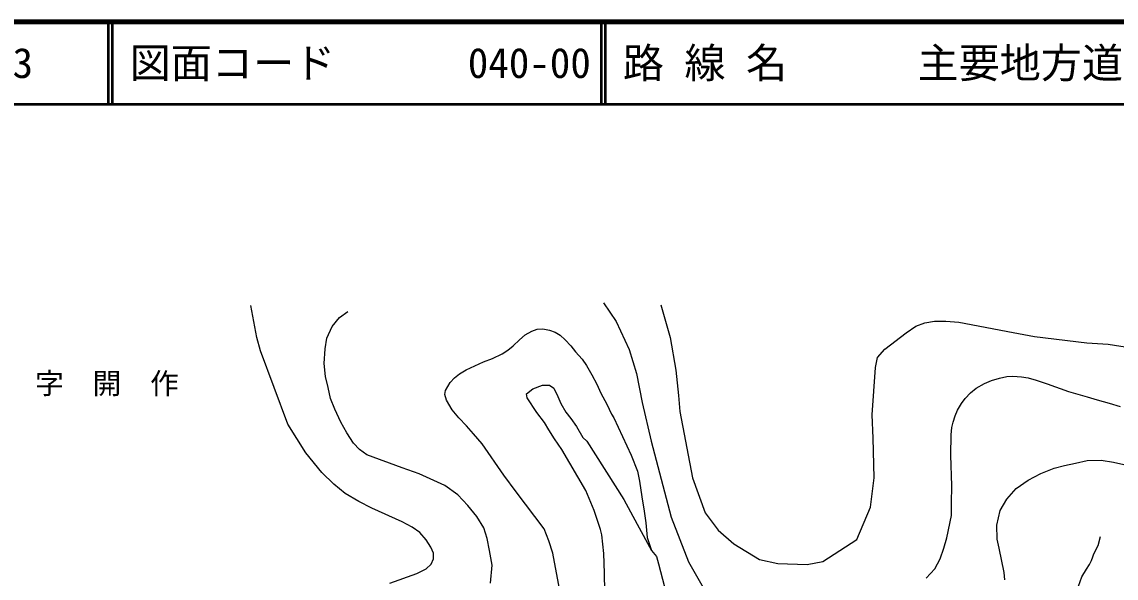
# Model space of a CAD drawing. Units: millimetres at full size, sheet at 1:1000; details may follow other scales. Extents: x 40000 to 680000, y 20000 to 380000.
# Drawn here: x 107265 to 240395, y 312274 to 380000 of the extents above; entities that cross this region are included whole.
import ezdxf
from ezdxf.enums import TextEntityAlignment as Align

# ---------------------------------------------------------------- set-up
doc = ezdxf.new("R2010")
doc.units = ezdxf.units.MM
doc.header["$LTSCALE"] = 1000
for name, color, linetype, lineweight in [('M-BGD', 7, 'Continuous', 25), ('M-TTL', 2, 'Continuous', 140), ('M-TTL-LINE', 7, 'Continuous', 50)]:
    doc.layers.add(name, color=color, linetype=linetype, lineweight=lineweight)
doc.layers.add('M-BMK-HTXT', color=7, linetype='Continuous')
doc.layers.add('M-TTL-TXT', color=7, linetype='Continuous')
doc.styles.add('ＭＳ ゴシック', font='')
doc.styles.get('ＭＳ ゴシック').set_extended_font_data('MS Gothic')

msp = doc.modelspace()

# ---------------------------------------------------------------- linework, layer by layer
at = {"layer": 'M-BGD'}
for points in [[(152037, 311677), (155319, 312855), (156439, 313414), (157045, 313981), (157358, 314616), (157348, 315310), (157016, 316063), (156455, 316929), (155673, 317818), (154763, 318473), (153528, 319140), (149849, 320792), (148242, 321616), (146586, 322588), (145217, 323722), (143759, 325140), (141817, 327521), (139613, 331039), (136311, 339963), (135856, 341568), (135119, 345476)], [(178026, 345795), (179582, 343528), (181139, 340105), (182028, 337171), (182740, 333659), (183842, 328942), (186242, 319700), (188387, 314250), (192938, 306220), (194677, 303298)], [(185014, 345535), (186145, 341557), (186845, 337582), (187162, 334522), (187321, 332550), (188864, 324480), (190414, 320215), (191959, 318125), (193867, 316445), (196999, 314551), (199236, 314075), (202813, 313949), (204695, 314316), (208843, 316969), (210494, 320911), (210938, 324487), (210856, 329314), (210708, 332163), (211123, 337918), (211348, 339147), (212247, 340161), (214844, 342148), (216014, 342940), (217124, 343344), (218292, 343575), (219673, 343576), (221246, 343437), (227853, 342199), (230451, 341681), (236822, 340902), (239418, 340751), (242283, 340320)], [(164265, 311656), (164484, 313836), (164165, 315641), (163878, 317113), (163459, 318389), (162612, 319764), (161531, 321116), (160285, 322431), (158740, 323537), (155606, 324987), (153549, 325716), (149214, 327289), (148360, 327931), (147603, 328718), (146793, 329957), (146055, 331263), (145335, 332853), (144826, 334149), (144517, 335474), (144188, 336839), (144029, 338408), (144148, 340182), (144378, 341501), (144997, 342926), (145895, 344016), (146912, 344734)], [(172781, 310332), (171876, 315310), (171391, 316820), (170801, 318293), (167393, 322776), (165888, 324817), (163253, 328645), (162225, 329828), (161376, 330825), (160421, 331800), (159613, 332759), (158939, 333933), (158733, 334627), (158818, 335106), (159392, 336112), (159893, 336645), (160520, 337155), (161309, 337625), (163414, 338594), (164529, 339031), (165697, 339580), (166399, 340048), (167048, 340569), (167800, 341305), (168512, 341906), (169294, 342337), (169956, 342588), (170637, 342647), (171473, 342477), (172161, 342216), (172757, 341839), (173379, 341302), (174062, 340571), (174615, 339843), (175436, 338916), (175968, 338155), (176623, 337020), (177204, 335896), (177714, 334811), (178423, 333462), (179019, 332223), (179302, 331810), (181396, 327229), (182148, 325307), (182405, 324075), (182684, 322187), (182973, 320421), (183177, 319023), (183359, 317237), (183873, 315653)], [(217274, 312252), (218355, 313404), (218968, 314621), (219446, 315924), (219807, 317164), (220363, 319893), (220373, 321419), (220409, 323501), (220273, 327236), (220331, 329721), (220419, 330628), (220573, 331260), (220828, 332031), (221113, 332743), (221577, 333550), (222013, 334125), (222686, 334832), (223380, 335405), (224387, 335951), (225250, 336347), (226197, 336618), (227118, 336830), (227832, 336872), (228871, 336763), (229706, 336642), (230688, 336364), (232007, 335930), (234593, 335012), (236888, 334331), (238072, 333993), (239567, 333572), (240897, 333166)], [(178177, 310641), (178164, 312884), (178064, 315254), (177821, 317532), (177674, 318189), (176886, 320500), (175889, 322953), (172970, 327950), (172051, 329221), (171360, 330329), (170847, 331224), (169908, 332457), (168730, 334208), (168662, 334697), (169424, 335340), (170611, 335772), (171468, 335750), (171974, 335420), (172458, 334387), (172831, 333530), (173432, 332476), (174072, 331727), (174744, 330746), (175516, 329413), (175980, 328967), (180497, 321841), (182136, 318845), (183873, 315653), (184473, 314904), (184708, 314026), (185445, 311226)], [(226841, 312059), (226778, 312943), (226160, 315924), (225918, 317008), (225893, 318739), (226293, 320512), (227102, 321893), (228225, 323205), (229695, 324188), (231252, 325022), (232862, 325673), (234120, 325997), (235465, 326283), (236885, 326582), (238560, 326631), (240067, 326395), (241338, 326109)], [(235834, 311296), (236205, 312447), (236790, 313371), (237140, 313953), (237408, 314413), (237549, 314849), (237704, 315227), (238202, 316258), (238488, 317344)]]:
    msp.add_lwpolyline(points, dxfattribs=at)
at = {"layer": 'M-TTL'}
msp.add_line((680000, 380000), (40000, 380000), dxfattribs=at)
at = {"layer": 'M-TTL-LINE'}
for p, q in [((117750, 380000), (117750, 370000)), ((118250, 380000), (118250, 370000)), ((177750, 380000), (177750, 370000)), ((178250, 380000), (178250, 370000)), ((40000, 370000), (680000, 370000))]:
    msp.add_line(p, q, dxfattribs=at)

# ---------------------------------------------------------------- texts
at = {"layer": 'M-BMK-HTXT', "style": 'ＭＳ ゴシック'}
msp.add_text('字\u3000開\u3000作', height=2566, dxfattribs=at).set_placement((117615, 335983), align=Align.MIDDLE_CENTER)
at = {"layer": 'M-TTL-TXT', "style": 'ＭＳ ゴシック'}
for s, p in [('003', (101142, 375000)), ('図面コード', (120380, 375000)), ('040-00', (161521, 375000)), ('路 線 名', (180380, 375000)), ('主要地方道\u3000新南陽津和野線', (216234, 375000))]:
    msp.add_text(s, height=3666, dxfattribs=at).set_placement(p, align=Align.MIDDLE_LEFT)

doc.saveas('drawing.dxf')
